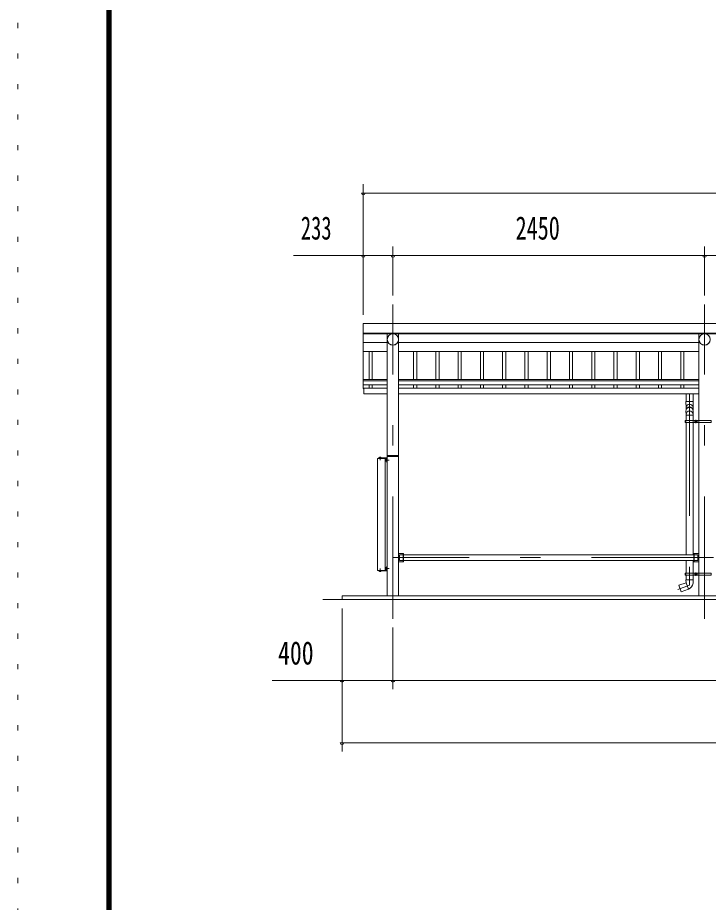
# Model space of a CAD drawing. Units: millimetres, scale not verified. Extents: x -34086 to 34091, y -14700 to 14700.
# Drawn here: x -7489 to -2060, y 748 to 7701 of the extents above; entities that cross this region are included whole.
import ezdxf
from ezdxf.enums import TextEntityAlignment as Align

# ---------------------------------------------------------------- set-up
doc = ezdxf.new("R2010")
doc.units = ezdxf.units.MM
doc.header["$LTSCALE"] = 80
doc.linetypes.add('USER3', pattern=[24, 12, -5, 2, -5])
doc.linetypes.add('USER4', pattern=[3, 0.5, -2.5])
for name, color, linetype, lineweight in [('0-2_1-07BOLD', 7, 'Continuous', 18), ('0-3_1-27CENTER', 3, 'USER3', 18), ('0-4_1-47THIN', 4, 'Continuous', 18), ('0-5_1-57DIM', 3, 'Continuous', 18), ('0-C_F-F1PAPER', 5, 'Continuous', 18), ('0-D_F-E_J_ADD', 5, 'USER4', 18)]:
    doc.layers.add(name, color=color, linetype=linetype, lineweight=lineweight)
doc.styles.add('ＭＳ ゴシック', font='')
doc.styles.get('ＭＳ ゴシック').set_extended_font_data('MS Gothic')

msp = doc.modelspace()

# ---------------------------------------------------------------- linework, layer by layer
at = {"layer": '0-2_1-07BOLD'}
for p, q in [((-4772.68, 5221.4), (5893.32, 5221.4)), ((5893.32, 5217.32), (-4772.68, 5217.32)), ((-4584.23, 3157.54), (-4584.23, 5217.32)), ((-4495.13, 5217.32), (-4495.13, 3157.54)), ((-2134.23, 5217.32), (-2134.23, 4535.54)), ((-4584.23, 5147.84), (-4772.68, 5147.84)), ((-4495.13, 5147.84), (-2134.23, 5147.84)), ((-4772.68, 5078.35), (-4584.23, 5078.35)), ((-2134.23, 5078.35), (-4495.13, 5078.35)), ((-4772.68, 4856.73), (-4584.23, 4856.73)), ((-4584.23, 4846.3), (-4772.68, 4846.3)), ((-4772.68, 4816.69), (-4584.23, 4816.69)), ((-4495.13, 4856.73), (-2134.23, 4856.73)), ((-2134.23, 4846.3), (-4495.13, 4846.3)), ((-4495.13, 4816.69), (-2134.23, 4816.69)), ((-4584.23, 4790.36), (-4767.68, 4790.36)), ((-2134.23, 4790.36), (-4495.13, 4790.36)), ((-4495.13, 4745.36), (-2134.23, 4745.36)), ((-2235.19, 4685.74), (-2235.19, 4745.36)), ((-2180.19, 4745.36), (-2180.19, 4685.74)), ((-2236.79, 4527.54), (-2242.89, 4527.54)), ((-2236.79, 4535.54), (-2236.79, 4519.54)), ((-2235.19, 4576.09), (-2180.19, 4576.09)), ((-2235.19, 4519.54), (-2235.19, 3478.89)), ((-2180.19, 4519.54), (-2180.19, 3478.89)), ((-2178.59, 4519.54), (-2178.59, 4535.54)), ((-2135.84, 4535.54), (-2135.84, 4519.54)), ((-2134.24, 4519.54), (-2134.24, 3335.54)), ((-2134.23, 3386.14), (-2134.23, 4517.54)), ((-4642.12, 4242.34), (-4642.12, 4245.83)), ((-4636.34, 4245.83), (-4636.34, 4242.34)), ((-4495.13, 4252.54), (-4584.23, 4252.54)), ((-4581.23, 4260.54), (-4498.13, 4260.54)), ((-4600.43, 4237.54), (-4600.43, 3357.54)), ((-4591.03, 4226.29), (-4595.84, 4226.29)), ((-4595.84, 4218.79), (-4591.03, 4218.79)), ((-4589.03, 4224.54), (-4591.03, 4222.54)), ((-4591.03, 4220.54), (-4589.03, 4222.54)), ((-4455.13, 3490.54), (-4495.13, 3490.54)), ((-4458.33, 3424.54), (-4458.33, 3490.54)), ((-4455.13, 3490.54), (-4455.13, 3424.54)), ((-4455.13, 3478.89), (-2174.23, 3478.89)), ((-2174.24, 3490.54), (-2134.24, 3490.54)), ((-2171.04, 3424.54), (-2171.04, 3490.54)), ((-4455.13, 3424.54), (-4495.13, 3424.54)), ((-2174.23, 3436.19), (-4455.13, 3436.19)), ((-2235.19, 3436.19), (-2235.19, 3335.54)), ((-2180.19, 3335.54), (-2180.19, 3436.19)), ((-4642.12, 3352.74), (-4642.12, 3349.25)), ((-4636.34, 3349.25), (-4636.34, 3352.74)), ((-4591.03, 3376.29), (-4595.84, 3376.29)), ((-4591.03, 3368.79), (-4595.84, 3368.79)), ((-4595.84, 3365.03), (-4591.03, 3365.03)), ((-4591.03, 3380.34), (-4589.03, 3380.34)), ((-4591.03, 3374.54), (-4589.03, 3372.54)), ((-4589.03, 3370.54), (-4591.03, 3372.54)), ((-4589.03, 3381.04), (-4587.43, 3381.04)), ((-2236.79, 3327.54), (-2242.89, 3327.54)), ((-2236.79, 3335.54), (-2236.79, 3319.54)), ((-2235.19, 3319.54), (-2235.19, 3282.63)), ((-2180.19, 3282.63), (-2180.19, 3319.54)), ((-2178.59, 3319.54), (-2178.59, 3335.54)), ((-2135.84, 3335.54), (-2135.84, 3319.54)), ((-2134.24, 3319.54), (-2134.24, 3157.54)), ((-2216.38, 3208.95), (-2235.19, 3260.63)), ((6210.32, 3127.54), (-5089.68, 3127.54))]:
    msp.add_line(p, q, dxfattribs=at)
for points in [[(5893.32, 4787.78), (5893.32, 5296.54), (-4772.68, 5296.54), (-4772.68, 4787.78), (-4767.68, 4787.78)], [(-4767.68, 4790.36), (-4767.68, 4745.36), (-4584.23, 4745.36)], [(-2178.19, 4685.74), (-2237.19, 4685.74), (-2235.19, 4636.07), (-2235.19, 4617.98)], [(-2180.19, 4617.97), (-2180.19, 4636.07), (-2178.19, 4685.74)], [(-2237.19, 4608.87), (-2235.19, 4583.03), (-2235.19, 4535.54)], [(-2180.19, 4535.54), (-2180.19, 4583.03), (-2178.2, 4609)], [(-4645.48, 4240.74), (-4645.48, 4242.34), (-4632.98, 4242.34), (-4632.98, 4240.74)], [(-4633.46, 4242.34), (-4633.46, 4245.83), (-4634.33, 4246.34), (-4644.13, 4246.34), (-4645.01, 4245.83), (-4645.01, 4242.34)], [(-4588.43, 3357.54), (-4660.43, 3357.54), (-4660.43, 4237.54), (-4588.43, 4237.54)], [(-4588.43, 4240.74), (-4654.23, 4240.74), (-4654.23, 4237.54)], [(-4591.03, 4215.03), (-4595.84, 4215.03), (-4596.53, 4216.24), (-4596.53, 4228.84), (-4595.84, 4230.04), (-4591.03, 4230.04)], [(-4589.03, 4230.34), (-4591.03, 4230.34), (-4591.03, 4214.74), (-4589.03, 4214.74)], [(-4587.43, 4214.04), (-4589.03, 4214.04), (-4589.03, 4231.04), (-4587.43, 4231.04)], [(-4587.43, 4236.54), (-4587.43, 4205.74), (-4584.23, 4205.74)], [(-4458.33, 3436.19), (-4487.18, 3436.19), (-4487.18, 3478.89), (-4458.33, 3478.89)], [(-2174.24, 3490.54), (-2174.24, 3424.54), (-2134.24, 3424.54)], [(-2171.04, 3478.89), (-2142.19, 3478.89), (-2142.19, 3436.19), (-2171.04, 3436.19)], [(-4588.43, 3354.34), (-4654.23, 3354.34), (-4654.23, 3357.54)], [(-4645.48, 3354.34), (-4645.48, 3352.74), (-4632.98, 3352.74), (-4632.98, 3354.34)], [(-4633.46, 3352.74), (-4633.46, 3349.25), (-4634.33, 3348.74), (-4644.13, 3348.74), (-4645.01, 3349.25), (-4645.01, 3352.74)], [(-4595.84, 3365.03), (-4596.53, 3366.24), (-4596.53, 3378.84), (-4595.84, 3380.05), (-4591.03, 3380.05)], [(-4589.03, 3364.74), (-4591.03, 3364.74), (-4591.03, 3380.34)], [(-4589.03, 3381.04), (-4589.03, 3364.04), (-4587.43, 3364.04)], [(-4584.23, 3389.34), (-4587.43, 3389.34), (-4587.43, 3358.54)], [(-2236.69, 3282.63), (-2235.19, 3260.63), (-2291.57, 3240.11), (-2272.76, 3188.43), (-2216.66, 3208.85)], [(-2236.69, 3282.63), (-2178.69, 3282.63), (-2180.45, 3256.84)], [(-4939.68, 3127.54), (-4939.68, 3157.54), (6060.32, 3157.54), (6060.32, 3127.54)]]:
    msp.add_lwpolyline(points, dxfattribs=at)
for points in [[(-2037.44, 4519.54), (-2242.89, 4519.54), (-2242.89, 4535.54), (-2037.44, 4535.54)], [(-2152.22, 4524.65), (-2157.22, 4521.77), (-2162.22, 4524.65), (-2162.22, 4530.42), (-2157.22, 4533.31), (-2152.22, 4530.42)], [(-2037.44, 3335.54), (-2242.89, 3335.54), (-2242.89, 3319.54), (-2037.44, 3319.54)], [(-2152.22, 3330.43), (-2157.22, 3333.31), (-2162.22, 3330.43), (-2162.22, 3324.65), (-2157.22, 3321.77), (-2152.22, 3324.65)]]:
    msp.add_lwpolyline(points, close=True, dxfattribs=at)
for centre, radius in [((-4539.68, 5172.78), 44.55), ((-2089.68, 5172.78), 44.55), ((-2157.22, 4527.54), 6.25), ((-2157.22, 4527.54), 4.9), ((-2157.22, 3327.54), 6.25), ((-2157.22, 3327.54), 4.9)]:
    msp.add_circle(centre, radius, dxfattribs=at)
for centre, radius, start, end in [((-4539.68, 5172.09), 44.55, 180, 0), ((-2089.68, 5172.09), 44.55, 180, 0), ((-2207.69, 4636.37), 27.55, 3.55867, 176.44133), ((-2207.69, 4607.16), 29.55, 3.56303, 176.43697), ((-2207.69, 4615.67), 27.55, 3.55867, 176.44133), ((-2207.69, 4582.05), 27.55, 3.55867, 176.44133), ((-4643.56, 4244.02), 2.32, 51.45377, 90), ((-4639.23, 4237.83), 8.51, 70.16867, 109.82912), ((-4634.9, 4244.02), 2.32, 90, 128.53143), ((-4581.23, 4257.54), 3, 90, 180), ((-4498.13, 4257.54), 3, 0, 90), ((-4593.66, 4228.17), 2.88, 180, 220.72682), ((-4593.66, 4216.91), 2.88, 139.27318, 180), ((-4586.07, 4222.54), 10.46, 158.9763, 201.02541), ((-4588.43, 4236.54), 4.2, 0, 90), ((-4588.43, 4236.54), 1, 0, 90), ((-4643.56, 3351.06), 2.32, 270, 308.54623), ((-4639.23, 3357.25), 8.51, 250.17088, 289.83133), ((-4634.9, 3351.06), 2.32, 231.46857, 270), ((-4593.66, 3378.17), 2.88, 180, 220.72682), ((-4593.66, 3366.91), 2.88, 139.27318, 180), ((-4586.07, 3372.54), 10.46, 158.97459, 201.0237), ((-4588.43, 3358.54), 1, 270, 0), ((-4588.43, 3358.54), 4.2, 270, 0), ((-2235.32, 3260.59), 55, 289.83269, 356.09424)]:
    msp.add_arc(centre, radius, start, end, dxfattribs=at)
at = {"layer": '0-3_1-27CENTER'}
for p, q in [((-4539.68, 2977.54), (-4539.68, 5447.54)), ((-2089.68, 2977.54), (-2089.68, 5447.54)), ((-2207.69, 4745.36), (-2207.69, 3241.38)), ((-2144.72, 4527.54), (-2169.72, 4527.54)), ((-2157.22, 4515.04), (-2157.22, 4540.04)), ((-4639.23, 4249.25), (-4639.23, 4223.06)), ((-4600.54, 4222.54), (-4568.63, 4222.54)), ((5660.32, 3457.54), (-4539.68, 3457.54)), ((-4639.23, 3372.02), (-4639.23, 3345.83)), ((-4568.63, 3372.54), (-4600.54, 3372.54)), ((-2157.22, 3340.04), (-2157.22, 3315.04)), ((-2169.72, 3327.54), (-2144.72, 3327.54)), ((-2207.68, 3241.38), (-2300.95, 3207.43))]:
    msp.add_line(p, q, dxfattribs=at)
at = {"layer": '0-4_1-47THIN'}
for p, q in [((-4727.18, 4856.73), (-4727.18, 5078.35)), ((-4702.18, 5078.35), (-4702.18, 4856.73)), ((-4377.18, 5078.35), (-4377.18, 4856.73)), ((-4352.18, 4856.73), (-4352.18, 5078.35)), ((-4202.18, 4856.73), (-4202.18, 5078.35)), ((-4177.18, 5078.35), (-4177.18, 4856.73)), ((-4027.18, 5078.35), (-4027.18, 4856.73)), ((-4002.18, 4856.73), (-4002.18, 5078.35)), ((-3852.18, 4856.73), (-3852.18, 5078.35)), ((-3827.18, 5078.35), (-3827.18, 4856.73)), ((-3677.18, 5078.35), (-3677.18, 4856.73)), ((-3652.18, 4856.73), (-3652.18, 5078.35)), ((-3502.18, 4856.73), (-3502.18, 5078.35)), ((-3477.18, 5078.35), (-3477.18, 4856.73)), ((-3327.18, 5078.35), (-3327.18, 4856.73)), ((-3302.18, 4856.73), (-3302.18, 5078.35)), ((-3152.18, 4856.73), (-3152.18, 5078.35)), ((-3127.18, 5078.35), (-3127.18, 4856.73)), ((-2977.18, 5078.35), (-2977.18, 4856.73)), ((-2952.18, 4856.73), (-2952.18, 5078.35)), ((-2802.18, 4856.73), (-2802.18, 5078.35)), ((-2777.18, 5078.35), (-2777.18, 4856.73)), ((-2627.18, 5078.35), (-2627.18, 4856.73)), ((-2602.18, 4856.73), (-2602.18, 5078.35)), ((-2452.18, 4856.73), (-2452.18, 5078.35)), ((-2427.18, 5078.35), (-2427.18, 4856.73)), ((-2277.18, 5078.35), (-2277.18, 4856.73)), ((-2252.18, 4856.73), (-2252.18, 5078.35)), ((-4727.18, 4790.36), (-4727.18, 4816.69)), ((-4702.18, 4816.69), (-4702.18, 4790.36)), ((-4377.18, 4816.69), (-4377.18, 4790.36)), ((-4352.18, 4790.36), (-4352.18, 4816.69)), ((-4202.18, 4790.36), (-4202.18, 4816.69)), ((-4177.18, 4816.69), (-4177.18, 4790.36)), ((-4027.18, 4816.69), (-4027.18, 4790.36)), ((-4002.18, 4790.36), (-4002.18, 4816.69)), ((-3852.18, 4790.36), (-3852.18, 4816.69)), ((-3827.18, 4816.69), (-3827.18, 4790.36)), ((-3677.18, 4816.69), (-3677.18, 4790.36)), ((-3652.18, 4790.36), (-3652.18, 4816.69)), ((-3502.18, 4790.36), (-3502.18, 4816.69)), ((-3477.18, 4816.69), (-3477.18, 4790.36)), ((-3327.18, 4816.69), (-3327.18, 4790.36)), ((-3302.18, 4790.36), (-3302.18, 4816.69)), ((-3152.18, 4790.36), (-3152.18, 4816.69)), ((-3127.18, 4816.69), (-3127.18, 4790.36)), ((-2977.18, 4816.69), (-2977.18, 4790.36)), ((-2952.18, 4790.36), (-2952.18, 4816.69)), ((-2802.18, 4790.36), (-2802.18, 4816.69)), ((-2777.18, 4816.69), (-2777.18, 4790.36)), ((-2627.18, 4816.69), (-2627.18, 4790.36)), ((-2602.18, 4790.36), (-2602.18, 4816.69)), ((-2452.18, 4790.36), (-2452.18, 4816.69)), ((-2427.18, 4816.69), (-2427.18, 4790.36)), ((-2277.18, 4816.69), (-2277.18, 4790.36)), ((-2252.18, 4790.36), (-2252.18, 4816.69))]:
    msp.add_line(p, q, dxfattribs=at)
at = {"layer": '0-5_1-57DIM'}
for p, q in [((-4772.68, 5366.54), (-4772.68, 6392.54)), ((-4758.68, 6322.54), (-4786.68, 6322.54)), ((-4772.68, 6322.54), (5893.32, 6322.54)), ((-4539.68, 5517.54), (-4539.68, 5902.54)), ((-2089.68, 5517.54), (-2089.68, 5902.54)), ((-4772.68, 5832.54), (-5322.18, 5832.54)), ((-4758.68, 5832.54), (-4786.68, 5832.54)), ((-4772.68, 5832.54), (-4539.68, 5832.54)), ((-4525.68, 5832.54), (-4553.68, 5832.54)), ((-4539.68, 5832.54), (-2089.68, 5832.54)), ((-2075.68, 5832.54), (-2103.68, 5832.54)), ((-2089.68, 5832.54), (710.32, 5832.54)), ((-4939.68, 1932.54), (-4939.68, 3057.54)), ((-4539.68, 2907.54), (-4539.68, 2422.54)), ((-4939.68, 2492.54), (-5489.18, 2492.54)), ((-4925.68, 2492.54), (-4953.68, 2492.54)), ((-4939.68, 2492.54), (-4539.68, 2492.54)), ((-4525.68, 2492.54), (-4553.68, 2492.54)), ((-4539.68, 2492.54), (5660.32, 2492.54)), ((-4925.68, 2002.54), (-4953.68, 2002.54)), ((-4939.68, 2002.54), (6060.32, 2002.54))]:
    msp.add_line(p, q, dxfattribs=at)
for centre in [(-4772.68, 6322.54), (-4772.68, 5832.54), (-4539.68, 5832.54), (-2089.68, 5832.54), (-4939.68, 2492.54), (-4539.68, 2492.54), (-4939.68, 2002.54)]:
    msp.add_arc(centre, 14, 180, 0, dxfattribs=at)
at = {"layer": '0-C_F-F1PAPER'}
for points in [[(33390.86, -14000), (33390.86, 14140), (-6789.13, 14140), (-6789.13, -14000)], [(33387.36, -13996.5), (33387.36, 14136.5), (-6785.63, 14136.5), (-6785.63, -13996.5)], [(33383.86, -13993), (-6782.13, -13993), (-6782.13, 14133), (33383.86, 14133)], [(33380.36, -13989.5), (33380.36, 14129.5), (-6778.63, 14129.5), (-6778.63, -13989.5)], [(33376.86, -13986), (-6775.13, -13986), (-6775.13, 14126), (33376.86, 14126)], [(33373.36, -13982.5), (33373.36, 14122.5), (-6771.63, 14122.5), (-6771.63, -13982.5)], [(33369.86, -13979), (-6768.13, -13979), (-6768.13, 14119), (33369.86, 14119)], [(33366.37, -13975.5), (33366.37, 14115.5), (-6764.63, 14115.5), (-6764.63, -13975.5)], [(33362.86, -13972), (33362.86, 14112), (-6761.13, 14112), (-6761.13, -13972)], [(33359.36, -13968.5), (33359.36, 14108.5), (-6757.63, 14108.5), (-6757.63, -13968.5)], [(33355.86, -13965), (-6754.13, -13965), (-6754.13, 14105), (33355.86, 14105)]]:
    msp.add_lwpolyline(points, close=True, dxfattribs=at)
at = {"layer": '0-D_F-E_J_ADD'}
msp.add_lwpolyline([(34090.87, -14700), (-7489.13, -14700), (-7489.13, 14700), (34090.87, 14700)], close=True, dxfattribs=at)

# ---------------------------------------------------------------- texts
at = {"layer": '0-5_1-57DIM', "color": 7, "style": 'ＭＳ ゴシック'}
for s, width, p in [('233', 0.65, (-5263.62, 5902.54)), ('2450', 0.7, (-3575.09, 5902.54)), ('400', 0.75, (-5442.11, 2562.54))]:
    msp.add_text(s, height=182.3, dxfattribs=dict(at, width=width)).set_placement(p, align=Align.BOTTOM_LEFT)

doc.saveas('drawing.dxf')
